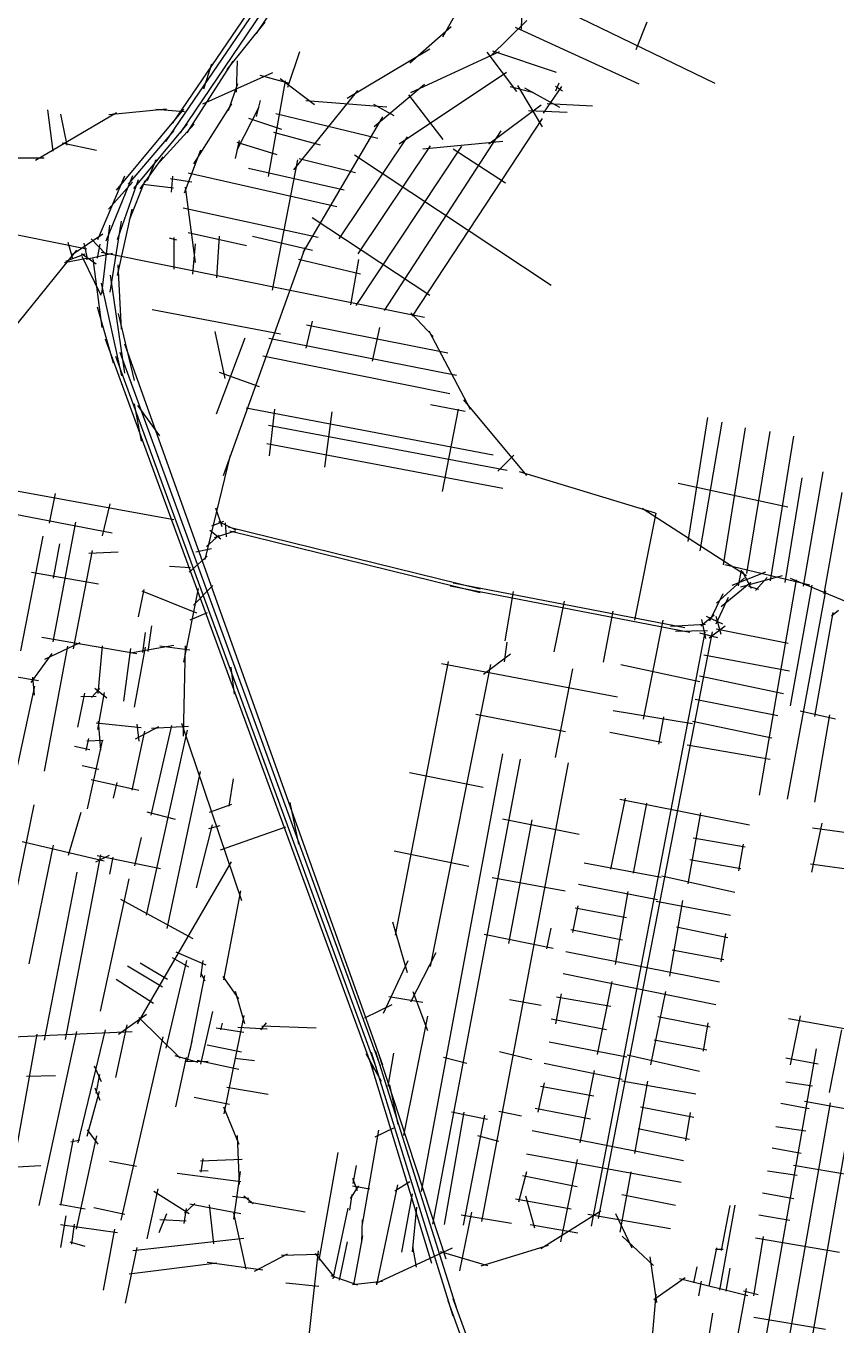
# Model space of a CAD drawing. Header units: inches. Extents: x 723419 to 759401, y 6910722 to 6968430.
# Drawn here: x 728795 to 731001, y 6935858 to 6939397 of the extents above; entities that cross this region are included whole.
import ezdxf

# ---------------------------------------------------------------- set-up
doc = ezdxf.new("R2010")
doc.units = ezdxf.units.IN
doc.header["$MEASUREMENT"] = 0

msp = doc.modelspace()

# ---------------------------------------------------------------- linework, layer by layer
for points in [[(729175.994651, 6939082.03038), (730645.991612, 6941236.67404)], [(729193.537989, 6939130.82581), (730643.351285, 6941259.23533)], [(729216.010397, 6939105.64683), (730647.711407, 6941222.73378)], [(729423.021968, 6939376.12009), (730664.477204, 6941220.09235)], [(730144.001143, 6939388.01507), (730152.626625, 6939655.17799)], [(729930.312202, 6939367.63365), (730019.542978, 6939526.24877)], [(730275.415917, 6939432.9274), (730670.784328, 6939241.39948)], [(729342.377275, 6939278.15488), (729446.432785, 6939407.34712)], [(729840.29155, 6939296.68407), (729952.466482, 6939395.36788)], [(730060.047159, 6939314.24963), (730159.213311, 6939411.99449)], [(730126.799907, 6939393.79978), (730464.408915, 6939239.28281)], [(730456.53572, 6939332.91818), (730487.040108, 6939408.16313)], [(729507.982217, 6939230.27053), (729540.271802, 6939327.05921)], [(729669.401061, 6939200.11115), (729894.472548, 6939334.4153)], [(729842.953241, 6939215.16572), (730084.16874, 6939326.96982)], [(730050.014845, 6939325.68263), (730130.969423, 6939218.31461)], [(730065.320823, 6939328.66291), (730239.205402, 6939270.9196)], [(729233.35048, 6939105.68435), (729358.955937, 6939300.70301)], [(729279.23433, 6939225.71418), (729300.680148, 6939293.75756)], [(729368.053646, 6939216.38748), (729370.434901, 6939301.71578)], [(729276.211784, 6939184.68968), (729466.821369, 6939270.22914)], [(729431.795044, 6939263.12036), (729511.151419, 6939240.70035)], [(729487.070801, 6939253.27738), (729580.656532, 6939182.73655)], [(729811.006374, 6939075.31761), (730103.984459, 6939270.79486)], [(729346.67527, 6939166.18534), (729371.625529, 6939240.20003)], [(729455.442887, 6938986.38479), (729501.414605, 6939247.76905)], [(729524.291958, 6939005.17564), (729698.406996, 6939221.43737)], [(729742.956874, 6939122.53765), (729879.805414, 6939237.92824)], [(730113.856046, 6939231.84958), (730177.945217, 6939215.961)], [(730133.612978, 6939234.25683), (730201.074918, 6939121.59271)], [(730152.40586, 6939227.99777), (730247.8165, 6939175.99886)], [(730203.96613, 6939159.62894), (730254.081107, 6939232.33106)], [(730236.733519, 6939232.81254), (730256.008582, 6939219.81281)], [(730238.179125, 6939219.81281), (730246.852763, 6939241.96045)], [(729252.188703, 6939021.15673), (729355.289857, 6939184.88363)], [(729422.605766, 6939150.43348), (729433.551473, 6939194.17971)], [(729556.575914, 6939193.67304), (729777.246167, 6939176.13444)], [(729741.125397, 6939183.78998), (729796.400841, 6939152.62078)], [(729836.545419, 6939209.16656), (729930.510766, 6939087.35439)], [(730055.488949, 6939075.33197), (730198.098651, 6939181.55243)], [(730214.085687, 6939185.14678), (730337.926585, 6939179.3692)], [(728820.588451, 6939030.99199), (729041.087657, 6939161.46451)], [(728853.143204, 6939168.66769), (728867.964187, 6939055.42458)], [(728888.377473, 6939156.96639), (728906.131883, 6939072.27368)], [(729019.897002, 6939155.16983), (729177.030935, 6939170.70032)], [(729041.364499, 6938949.63087), (729224.416677, 6939169.79818)], [(729148.394609, 6939170.1281), (729226.286306, 6939164.0991)], [(729369.519213, 6939059.65995), (729430.267823, 6939176.68119)], [(729400.714352, 6939146.05889), (729491.016434, 6939115.9832)], [(729475.692319, 6939158.08903), (729753.16555, 6939091.37604)], [(729549.812553, 6938779.45125), (729767.078455, 6939149.31708)], [(730163.489154, 6939166.36947), (730269.019039, 6939161.55471)], [(729073.872244, 6938965.90315), (729197.992382, 6939111.92241)], [(729088.830814, 6938954.03432), (729234.508716, 6939129.94548)], [(729149.205124, 6939015.70704), (729252.437611, 6939129.67718)], [(729770.953105, 6938622.02133), (730089.323891, 6939111.05237)], [(729847.128708, 6938605.72291), (730202.038655, 6939144.7033)], [(728893.464144, 6939078.1764), (728986.313469, 6939058.53962)], [(729365.688341, 6939036.14629), (729376.634048, 6939084.81401)], [(729368.97199, 6939079.89252), (729477.881523, 6939047.08278)], [(729468.674734, 6939107.4136), (729595.889026, 6939072.74771)], [(729648.084075, 6938817.30355), (729834.13201, 6939094.35821)], [(729875.573036, 6939062.09956), (730093.86115, 6939083.28439)], [(729105.404786, 6938953.17186), (729167.968612, 6939040.04876)], [(729226.466104, 6938942.41347), (729270.796155, 6939059.43485)], [(729689.648617, 6939046.14678), (730225.53609, 6938691.02374)], [(729693.893503, 6938635.0927), (729982.144833, 6939069.73885)], [(729699.080237, 6938776.33607), (729896.293706, 6939070.28466)], [(729958.051395, 6939062.03536), (730100.685487, 6938969.59284)], [(728761.597833, 6939037.85888), (728844.07025, 6939037.85888)], [(729125.939087, 6938976.02066), (729149.273293, 6939032.90923)], [(729400.730926, 6939009.67498), (729661.423803, 6938949.97258)], [(729466.164701, 6938676.88635), (729535.237665, 6939031.97024)], [(729538.994315, 6939035.65723), (729691.819885, 6938997.31749)], [(728990.35273, 6938815.0106), (729063.80121, 6938988.15428)], [(729012.646143, 6938811.35546), (729086.145983, 6938989.15988)], [(729019.533958, 6938898.14852), (729084.870485, 6938971.35758)], [(729043.504193, 6938814.77103), (729101.021062, 6938978.2605)], [(729076.267204, 6938868.54984), (729119.405247, 6938976.02066)], [(729187.951, 6938981.6861), (729246.10296, 6938971.90027)], [(729191.317515, 6938944.37757), (729194.990474, 6938987.19064)], [(729236.266596, 6938996.87488), (729641.055433, 6938904.87253)], [(728204.644492, 6938942.01086), (728960.084336, 6938789.39889)], [(729112.588414, 6938965.90315), (729196.826641, 6938955.69246)], [(729228.108086, 6938957.72469), (729255.460157, 6938752.3488)], [(729044.176495, 6938716.84415), (729084.271354, 6938897.46429)], [(729222.62335, 6938901.08613), (729590.398349, 6938821.79598)], [(729023.953017, 6938671.61855), (729054.412376, 6938865.30424)], [(729574.389111, 6938875.34672), (729894.834028, 6938663.01793)], [(728920.823619, 6938774.39632), (729004.432119, 6938830.69977)], [(729001.061593, 6938667.17149), (729022.679082, 6938854.40486)], [(729236.30517, 6938834.37301), (729395.017919, 6938798.28232)], [(728908.758595, 6938807.41639), (728921.45862, 6938763.17796)], [(728952.362015, 6938805.29971), (728961.040366, 6938762.9663)], [(728972.470389, 6938816.51807), (729011.417133, 6938775.66632)], [(728989.403756, 6938764.44797), (728997.023771, 6938801.91304)], [(729184.372163, 6938819.7968), (729205.035609, 6938814.1403)], [(729197.958923, 6938734.38438), (729198.242228, 6938820.07959)], [(729248.892858, 6938720.63271), (729256.554916, 6938803.20381)], [(729314.567099, 6938710.78973), (729321.681621, 6938824.53017)], [(729332.551655, 6938171.8237), (729556.460529, 6938793.79301)], [(729411.436167, 6938823.98328), (729575.074234, 6938786.25219)], [(727254.058174, 6936707.20856), (728933.311977, 6938785.61468)], [(728899.233576, 6938752.17128), (728959.135362, 6938764.02463)], [(728903.043583, 6938755.98128), (728956.172023, 6938775.87799)], [(728946.012003, 6938777.14799), (728986.017083, 6938748.99627)], [(728947.070338, 6938769.52798), (728998.293774, 6938663.48276)], [(728958.500361, 6938761.27296), (729030.467172, 6938777.57133)], [(728976.647286, 6938762.83467), (729001.200669, 6938575.29762)], [(728999.425311, 6938780.50093), (729879.772921, 6938603.17251)], [(729537.023688, 6938761.64515), (729705.727162, 6938721.32222)], [(729679.92545, 6938637.37115), (729701.757764, 6938760.98409)], [(729044.792199, 6938746.37375), (729053.517745, 6938570.62389)], [(728999.114105, 6938695.74573), (729054.978674, 6938443.42542)], [(729023.953017, 6938718.11833), (729062.735166, 6938451.17536)], [(728988.742296, 6938632.03697), (729032.398634, 6938479.23979)], [(729138.568252, 6938624.57742), (729487.883706, 6938557.8131)], [(729842.763321, 6938615.2101), (729903.628881, 6938551.09004)], [(729046.023607, 6938613.49033), (729089.437137, 6938431.13307)], [(729558.282825, 6938519.36054), (729574.822399, 6938592.73511)], [(729558.944495, 6938582.81967), (729943.985468, 6938506.13992)], [(729010.570465, 6938544.39357), (729739.136276, 6936553.88216)], [(729308.89901, 6938564.60876), (729336.428069, 6938436.24729)], [(729313.184546, 6938340.09665), (729391.489002, 6938547.30879)], [(729456.127897, 6938545.91461), (729967.802481, 6938445.32505)], [(729738.894805, 6938483.66492), (729758.74242, 6938575.54823)], [(729892.382045, 6938566.29386), (730004.189357, 6938352.78054)], [(729049.866362, 6938508.51737), (729759.676381, 6936563.79932)], [(729062.575064, 6938530.74424), (729765.471665, 6936566.59739)], [(729038.40564, 6938496.83435), (729748.611268, 6936558.45687)], [(729439.406019, 6938498.53124), (729949.57402, 6938395.68395)], [(729320.525462, 6938453.78833), (729430.029435, 6938414.66861)], [(729089.200737, 6938366.87568), (729108.303816, 6938265.65688)], [(729986.869599, 6938378.34023), (730158.092174, 6938171.68488)], [(729098.462874, 6938362.82694), (729158.087019, 6938280.11661)], [(729394.496851, 6938356.41362), (730067.059003, 6938228.10416)], [(729457.828353, 6938225.2004), (729472.818506, 6938353.01065)], [(729608.357776, 6938194.65381), (729628.844234, 6938345.43)], [(729896.170391, 6938365.89959), (729991.108543, 6938347.42701)], [(729929.148851, 6938128.75167), (729972.620543, 6938352.4196)], [(729455.457159, 6938309.48329), (730105.619762, 6938186.63855)], [(730598.658281, 6937992.38821), (730652.098809, 6938329.88096)], [(730631.348121, 6937967.05809), (730690.723671, 6938317.0149)], [(730694.726528, 6937928.39614), (730754.769064, 6938302.35012)], [(730758.601961, 6937905.48175), (730822.150328, 6938291.68478)], [(730822.39851, 6937885.136769), (730886.269205, 6938279.64516)], [(729282.674198, 6937943.08823), (729351.312641, 6938227.39095)], [(729450.460545, 6938259.05815), (730093.541773, 6938137.73829)], [(730080.136377, 6938183.64296), (730123.60807, 6938227.0785)], [(728424.989658, 6938193.35005), (729197.754354, 6938051.84498)], [(730137.631983, 6938182.71766), (730508.608704, 6938070.09959)], [(730862.919364, 6937880.36105), (730908.952059, 6938165.65918)], [(730912.943659, 6937870.69956), (730966.328839, 6938182.28264)], [(728434.510542, 6938130.06053), (729029.050832, 6938016.12696)], [(728858.9374, 6938041.85609), (728875.013555, 6938123.01608)], [(730571.379381, 6938150.99426), (730870.258091, 6938086.33557)], [(730968.424233, 6937849.45988), (731018.007622, 6938125.36834)], [(729003.219727, 6938007.52377), (729024.130518, 6938094.78477)], [(729311.103337, 6938083.57138), (729328.407122, 6938033.40628)], [(730472.884749, 6938083.40391), (730757.279042, 6937899.92549)], [(730453.153121, 6937777.81827), (730511.049787, 6938069.87436)], [(728868.738629, 6937718.57604), (728930.319331, 6938045.0448)], [(729295.545806, 6938023.08751), (729325.232115, 6937999.75121)], [(729300.784566, 6938034.67628), (729333.804632, 6938047.21756)], [(729308.563332, 6938003.40247), (729365.713446, 6938021.34126)], [(729319.358354, 6938047.05881), (729366.665948, 6938023.72251)], [(729337.297139, 6938043.40755), (729340.313395, 6938005.14873)], [(729345.234655, 6938031.81878), (730031.512278, 6937863.54344)], [(729349.520914, 6938021.18251), (730031.671028, 6937853.70092)], [(728780.918438, 6937694.76998), (728841.910556, 6938006.78018)], [(728869.271781, 6937892.22555), (728886.889813, 6937985.61347)], [(729286.338287, 6937978.47867), (729321.263357, 6938009.43498)], [(728923.83521, 6937699.8051), (728976.092486, 6937967.64371)], [(728965.894479, 6937960.3186), (729045.64013, 6937964.44676)], [(729239.558604, 6937909.10199), (729288.506618, 6937952.16301)], [(729257.60448, 6937964.19114), (729299.832064, 6937973.23991)], [(728809.920308, 6937908.88761), (728992.210855, 6937876.74544)], [(729185.980372, 6937924.64629), (729243.196632, 6937921.66972)], [(730698.032691, 6937929.38347), (730929.530451, 6937874.05689)], [(730718.438131, 6937873.2475), (730809.719563, 6937909.29705)], [(730735.053997, 6937871.8796), (730743.785265, 6937914.21302)], [(730745.901936, 6937911.83176), (730769.979067, 6937865.265)], [(729251.217933, 6937818.75983), (729303.473246, 6937872.00733)], [(729950.232115, 6937871.48096), (730603.172171, 6937745.43321)], [(729957.85213, 6937879.73597), (730588.884643, 6937758.13323)], [(730675.443253, 6937823.96875), (730752.172573, 6937893.09129)], [(730688.341716, 6937815.36978), (730768.709065, 6937881.84647)], [(730742.250678, 6937868.61728), (730855.69101, 6937900.03661)], [(730781.885341, 6937858.91499), (730813.370821, 6937894.36923)], [(730792.35045, 6937301.1593), (730893.456898, 6937888.09311)], [(730876.159029, 6937892.05463), (731205.378273, 6937755.29501)], [(730876.948594, 6937544.08561), (730936.056786, 6937873.5723)], [(729100.776065, 6937787.24269), (729116.482459, 6937861.8213)], [(729110.132447, 6937858.24941), (729259.357745, 6937797.52742)], [(729224.825692, 6937663.31681), (729264.403029, 6937864.47772)], [(730099.834678, 6937721.88096), (730122.792082, 6937855.81049)], [(730657.253113, 6937776.01293), (730693.964124, 6937850.75787)], [(730674.451064, 6937767.74468), (730707.854776, 6937840.50524)], [(730762.306135, 6937870.82126), (730789.822857, 6937862.61916)], [(730869.180219, 6937290.46592), (730973.489953, 6937857.93346)], [(730233.135339, 6937691.54334), (730261.276349, 6937829.91248)], [(730367.91694, 6937663.42553), (730393.836539, 6937802.53455)], [(730989.083301, 6937789.28102), (731007.8249, 6937805.38535)], [(729242.288227, 6937779.07225), (729289.222648, 6937798.77978)], [(730476.960621, 6937507.89294), (730530.28076, 6937777.97167)], [(730550.625816, 6937761.94324), (730645.241005, 6937767.34075)], [(730633.017231, 6937762.41949), (730669.053553, 6937792.4233)], [(730635.080985, 6937779.56452), (730645.399756, 6937727.81192)], [(730647.304759, 6937788.61329), (730691.754848, 6937767.65825)], [(730673.974813, 6937789.24829), (730686.992339, 6937740.0357)], [(730943.83423, 6937515.33314), (730993.768779, 6937799.01862)], [(728837.854312, 6937731.46471), (729096.626594, 6937687.39723)], [(729112.86848, 6937689.41022), (729120.650614, 6937744.22986)], [(729127.849251, 6937692.52051), (729137.577309, 6937762.69743)], [(730335.265973, 6936126.54803), (730645.082255, 6937745.27446)], [(730353.775422, 6936147.38901), (730664.529169, 6937746.00471)], [(730563.484592, 6937748.29071), (730651.432268, 6937750.19572)], [(730629.524724, 6937743.5282), (730678.102321, 6937730.51068)], [(730655.718526, 6937729.55817), (730699.374864, 6937762.41949)], [(730674.768564, 6937754.16447), (730871.069701, 6937715.41346)], [(728845.229938, 6937366.47648), (728908.829423, 6937707.11216)], [(728845.633006, 6937671.21542), (728942.159044, 6937717.05956)], [(728990.961624, 6937578.3926), (729003.411412, 6937708.4454)], [(729060.988944, 6937557.39982), (729080.221793, 6937700.96227)], [(729079.656121, 6937688.52771), (729197.317154, 6937710.00549)], [(729090.404202, 6937541.00876), (729120.38482, 6937704.35346)], [(729159.416815, 6937708.30996), (729241.0976, 6937697.05125)], [(729223.683572, 6937462.28599), (729229.588202, 6937707.7669)], [(730097.952232, 6937664.06411), (730105.423543, 6937717.98093)], [(728808.84056, 6937608.50403), (728866.409962, 6937686.78505)], [(729801.303689, 6936919.99211), (729945.87495, 6937665.68312)], [(729926.488879, 6937659.4743), (730405.630285, 6937569.20148)], [(730040.669575, 6937630.88463), (730114.555597, 6937686.46028)], [(730640.716621, 6937683.69521), (730874.42574, 6937640.08049)], [(728759.062672, 6937625.37128), (728829.18474, 6937613.69396)], [(729352.972476, 6937649.75138), (729362.10062, 6937575.93248)], [(729896.735594, 6936834.37396), (730061.27048, 6937657.2545)], [(730236.592223, 6937403.60461), (730283.912299, 6937644.98586)], [(730414.753583, 6937657.36123), (730630.000975, 6937611.06694)], [(730629.207223, 6937626.54509), (730858.002489, 6937578.54537)], [(728608.323428, 6936626.76079), (728818.810646, 6937598.43325)], [(728812.31777, 6937622.6528), (728817.079233, 6937573.34867)], [(728973.563691, 6937566.88172), (728996.133974, 6937591.54767)], [(728982.420258, 6937592.56534), (729014.921852, 6937566.10459)], [(728935.675861, 6937486.80319), (728954.754862, 6937579.33225)], [(728944.409849, 6937569.93568), (728985.789274, 6937571.11018)], [(728990.244918, 6937480.10735), (729008.903027, 6937581.13911)], [(730617.300949, 6937562.25121), (730842.606141, 6937518.03591)], [(730019.799435, 6937521.84519), (730264.18351, 6937474.48891)], [(730394.018217, 6937531.57101), (730610.554061, 6937495.97296)], [(730903.512665, 6937530.59519), (730999.952397, 6937508.83666)], [(730943.148794, 6937281.85298), (730984.369055, 6937520.42013)], [(728986.237371, 6937497.90897), (729108.229281, 6937485.68462)], [(728990.846863, 6937502.35833), (728998.069266, 6937423.57769)], [(729093.324496, 6937454.45231), (729156.100645, 6937488.58905)], [(729097.050927, 6937494.37178), (729102.226091, 6937447.83353)], [(729135.439388, 6937246.51274), (729191.93123, 6937490.5839)], [(729136.641715, 6937483.41809), (729237.455164, 6937488.79586)], [(729218.391895, 6937497.34335), (729381.827, 6937014.46502)], [(730518.457308, 6937440.24381), (730532.527813, 6937514.97802)], [(730609.760309, 6937503.11672), (730826.454493, 6937457.07913)], [(728958.473788, 6937423.13833), (728965.893191, 6937455.96744)], [(728960.063861, 6937449.61344), (729004.579029, 6937450.67241)], [(728962.183333, 6937264.28769), (729002.989268, 6937449.08388)], [(729083.540465, 6937315.11981), (729118.516757, 6937475.55899)], [(729122.846384, 6936973.93561), (729234.822866, 6937478.04059)], [(730385.156647, 6937472.80123), (730526.603423, 6937445.42344)], [(728926.677329, 6937434.78735), (728968.542687, 6937425.78584)], [(729872.352552, 6936221.5317), (730093.702612, 6937413.36307)], [(730595.472781, 6937438.42597), (730822.077156, 6937399.06817)], [(728947.345152, 6937381.83714), (728992.920056, 6937371.77665)], [(729903.084897, 6936132.68042), (730142.025825, 6937398.84524)], [(730036.547848, 6936139.89322), (730272.499063, 6937389.54089)], [(728972.252545, 6937343.71301), (729102.088503, 6937315.11981)], [(729179.523657, 6936937.57243), (729270.321366, 6937365.56797)], [(729347.842375, 6937271.02921), (729360.367481, 6937345.67021)], [(729839.694339, 6937363.19513), (730040.385644, 6937323.23828)], [(729032.665943, 6937292.88075), (729042.734842, 6937335.24092)], [(728684.379893, 6936629.14136), (728816.982609, 6937274.90197)], [(729294.548993, 6937254.85233), (729355.007693, 6937276.32699)], [(729513.602351, 6937281.56341), (729536.763009, 6937167.71883)], [(730387.392399, 6937099.23081), (730428.042923, 6937293.39798)], [(730412.675031, 6937289.93081), (730765.639992, 6937220.58534)], [(730449.855537, 6937088.82902), (730486.044162, 6937279.52902)], [(728910.366024, 6937137.99744), (728944.916421, 6937254.57879)], [(729123.931761, 6937255.92016), (729201.346277, 6937235.53738)], [(730092.444625, 6937236.82376), (730301.557219, 6937195.24221)], [(730598.576623, 6937059.60482), (730633.278053, 6937252.78142)], [(729259.001705, 6937048.25093), (729302.367181, 6937219.92797)], [(729293.019927, 6937210.30546), (729323.610946, 6937218.51288)], [(729324.246937, 6937152.00894), (729502.841044, 6937214.84761)], [(730109.853815, 6936896.69366), (730173.439228, 6937233.88425)], [(730935.620868, 6937091.48935), (730963.423823, 6937224.4083)], [(730937.238431, 6937212.12747), (731760.373158, 6937100.51163)], [(728783.895955, 6937174.62798), (729007.770432, 6937121.84178)], [(728803.362078, 6936841.89826), (728869.19642, 6937165.07646)], [(729091.502713, 6937108.88972), (729109.097333, 6937185.68636)], [(730612.015789, 6937185.26583), (730753.300899, 6937160.00423)], [(730736.445812, 6937095.11679), (730748.839314, 6937167.43414)], [(728901.982258, 6936635.68957), (728998.355386, 6937138.56614)], [(728985.278637, 6937119.22853), (729022.416616, 6937137.52084)], [(728988.940026, 6937136.47555), (729161.030653, 6937101.45887)], [(729023.101426, 6937085.46492), (729032.011464, 6937131.89766)], [(729797.50096, 6937149.58931), (730001.15446, 6937107.41252)], [(729098.433368, 6936677.72605), (729354.508717, 6937119.04179)], [(730315.069245, 6937116.91108), (730525.225765, 6937078.06275)], [(730603.092618, 6937125.82686), (730741.898965, 6937101.06069)], [(730931.846566, 6937114.18786), (731797.41764, 6936994.00918)], [(728845.490416, 6936633.59898), (728933.904109, 6937091.29911)], [(728997.929177, 6936712.55298), (729075.760207, 6937072.80459)], [(730064.239823, 6937076.57473), (730263.496154, 6937040.82467)], [(730299.405539, 6937058.93523), (730514.510119, 6937016.94387)], [(730526.416393, 6937081.63463), (730725.648041, 6937036.78766)], [(729333.842363, 6936798.27745), (729380.239497, 6937040.65882)], [(730400.157387, 6936839.80428), (730434.759067, 6937038.59823)], [(729051.731185, 6937018.07014), (729248.975924, 6936910.73991)], [(730284.489184, 6936926.78777), (730298.425541, 6936999.16633)], [(730290.773803, 6936994.06972), (730430.854398, 6936967.99795)], [(730511.335112, 6937012.18136), (730714.138643, 6936974.47816)], [(730548.232438, 6936807.77344), (730583.851639, 6937014.19395)], [(729793.00185, 6936955.6601), (729832.850615, 6936817.96489)], [(730042.648601, 6936922.47994), (730230.800686, 6936884.26439)], [(730213.527832, 6936882.41528), (730225.248719, 6936938.50572)], [(730279.216458, 6936935.36401), (730419.764849, 6936907.13242)], [(730566.881165, 6936942.52697), (730706.180638, 6936913.5303)], [(730688.21547, 6936846.97632), (730701.205601, 6936924.30048)], [(729176.726254, 6936612.13542), (729232.777816, 6936850.37997)], [(729192.955319, 6936858.83079), (729237.006754, 6936833.12618)], [(729203.175252, 6936874.32404), (729284.582305, 6936839.1122)], [(729270.838257, 6936804.95663), (729277.181663, 6936850.7321)], [(729768.064438, 6936707.29277), (729835.34126, 6936850.31496)], [(729842.705897, 6936737.75336), (729912.420518, 6936872.09096)], [(730264.77603, 6936875.23634), (730684.066896, 6936792.36321)], [(730555.27285, 6936879.28684), (730695.401287, 6936853.05186)], [(729071.406954, 6936836.24468), (729166.651487, 6936778.95132)], [(729105.665837, 6936844.25603), (729180.257824, 6936799.58663)], [(729241.945831, 6936605.41182), (729281.768954, 6936810.12935)], [(729271.190668, 6936816.57653), (729281.410601, 6936795.09727)], [(730258.127116, 6936815.48613), (730673.856031, 6936731.08759)], [(729040.306711, 6936799.58663), (729141.625508, 6936734.76748)], [(729330.821693, 6936807.33205), (729373.564797, 6936746.35425)], [(730351.755061, 6936594.82977), (730391.445288, 6936793.62385)], [(729364.502475, 6936767.48165), (729389.531508, 6936679.09125)], [(729782.950418, 6936752.67981), (729875.488295, 6936737.33879)], [(729848.100263, 6936765.9477), (729887.971542, 6936659.52773)], [(730111.727193, 6936744.64288), (730198.092084, 6936728.61696)], [(730237.77293, 6936678.21146), (730253.038569, 6936760.06786)], [(730239.299525, 6936751.93301), (730387.883336, 6936726.00344)], [(730496.267848, 6936566.86648), (730537.99343, 6936766.169)], [(729046.922816, 6936649.96823), (729122.74163, 6936704.32725)], [(729271.195984, 6936568.43931), (729303.265429, 6936711.7516)], [(729717.732091, 6936694.36712), (729792.13974, 6936730.51848)], [(729039.369266, 6936531.64015), (729070.191981, 6936675.60756)], [(729101.644784, 6936694.97307), (729214.620651, 6936584.86693)], [(729325.65591, 6936662.1357), (729330.162837, 6936679.93434)], [(729334.694155, 6936432.60771), (729389.099984, 6936701.08111)], [(729371.734884, 6936669.26602), (729451.74261, 6936664.46087)], [(729434.25462, 6936661.83991), (729449.556533, 6936680.62385)], [(729436.87785, 6936672.76082), (729585.019305, 6936667.34214)], [(729824.054668, 6936373.59712), (729889.631346, 6936699.33141)], [(730225.560793, 6936691.43046), (730376.179648, 6936662.95875)], [(730515.6042, 6936698.04002), (730658.590704, 6936670.07674)], [(730639.763112, 6936603.47305), (730652.993084, 6936681.26203)], [(730871.50165, 6936692.5279), (731023.804075, 6936665.29651)], [(730877.515159, 6936566.12917), (730904.633958, 6936699.46928)], [(728553.578008, 6936633.76773), (729083.964172, 6936656.90758)], [(728729.411326, 6936117.77388), (728825.052426, 6936650.36993)], [(728830.938667, 6936183.40487), (728933.431934, 6936657.27908)], [(728937.060178, 6936354.1345), (729010.887726, 6936662.15412)], [(729054.311888, 6936143.58142), (729167.915967, 6936642.76978)], [(729312.275531, 6936667.51875), (729387.895468, 6936655.05928)], [(730505.93618, 6936634.4869), (730649.431132, 6936607.54047)], [(730982.937476, 6936490.977), (731017.240841, 6936661.91155)], [(729233.840367, 6936574.42533), (729247.232003, 6936631.11643)], [(729288.546699, 6936620.94163), (729381.595839, 6936601.53888)], [(729720.01644, 6936597.3426), (729762.607997, 6936521.84375)], [(729734.947095, 6936601.05456), (729957.650828, 6935882.41372)], [(729746.210817, 6936605.29656), (729968.744652, 6935897.11239)], [(729751.390046, 6936607.42508), (729938.676266, 6936037.77719)], [(729781.274352, 6936507.84858), (729796.889902, 6936598.13848)], [(730084.531158, 6936602.6137), (730172.129958, 6936581.04045)], [(730219.938157, 6936628.81293), (730431.166202, 6936588.31802)], [(730781.76399, 6935657.92424), (730947.627846, 6936609.69933)], [(728980.222924, 6936563.61696), (728999.304114, 6936520.72032)], [(729199.804047, 6936592.26907), (729262.774382, 6936573.76385)], [(729202.925718, 6936451.92906), (729232.294384, 6936586.07475)], [(729226.997267, 6936575.88953), (729290.555163, 6936576.53962)], [(729260.895375, 6936579.03748), (729374.824035, 6936554.33334)], [(729363.525291, 6936584.56152), (729417.466763, 6936578.36341)], [(729729.452353, 6936582.86884), (729899.50008, 6936025.97199)], [(729932.066442, 6936587.12493), (729995.069611, 6936570.58313)], [(730205.719119, 6936570.62986), (730418.863053, 6936527.59602)], [(730431.959954, 6936593.4774), (730629.207223, 6936549.02731)], [(730864.68982, 6936585.77842), (730952.757982, 6936568.69203)], [(728796.288519, 6936535.63147), (728874.877218, 6936537.56766)], [(728985.523167, 6936488.94491), (728996.123967, 6936539.78544)], [(730303.92685, 6936353.53249), (730343.108003, 6936551.30972)], [(728961.634234, 6936372.09581), (728994.533894, 6936494.77044)], [(728981.812997, 6936503.77344), (728996.123967, 6936469.87967)], [(729341.40936, 6936505.3334), (729454.41681, 6936486.20016)], [(729785.170216, 6936511.94816), (729807.990574, 6936403.46878)], [(730189.5793, 6936437.87953), (730207.450077, 6936517.55391)], [(730196.0511, 6936508.60202), (730341.58172, 6936481.65559)], [(730417.672425, 6936522.83351), (730619.285328, 6936487.11469)], [(730453.019423, 6936324.55235), (730488.638624, 6936522.32944)], [(730864.717338, 6936520.35234), (730937.507664, 6936509.28475)], [(729253.191103, 6936478.25248), (729349.206816, 6936459.11925)], [(730842.471011, 6935642.54638), (730986.163902, 6936462.66335)], [(730851.003309, 6936461.85235), (730928.013192, 6936447.62273)], [(730904.014502, 6935637.20694), (731047.726154, 6936464.37201)], [(730915.166277, 6936467.75413), (731050.990104, 6936442.75474)], [(729332.405796, 6936451.55445), (729374.326471, 6936350.41486)], [(729934.641204, 6936131.11572), (729988.467915, 6936437.55533)], [(729953.883746, 6936438.61539), (730052.11962, 6936418.47573)], [(729986.802481, 6936129.9683), (730044.317787, 6936428.97815)], [(730082.654653, 6936440.20975), (730144.344173, 6936427.88219)], [(730181.294533, 6936448.60789), (730332.422462, 6936419.11932)], [(730468.793823, 6936452.16689), (730613.815371, 6936424.20361)], [(730591.934901, 6936359.1252), (730604.656112, 6936436.91418)], [(728961.634234, 6936389.04269), (728990.785887, 6936349.85309)], [(729709.960001, 6936126.94728), (729756.132137, 6936388.32135)], [(729745.548782, 6936369.80048), (729796.481176, 6936394.93595)], [(730173.152796, 6936387.42287), (730585.31976, 6936305.5666)], [(730462.178681, 6936393.18962), (730601.602921, 6936364.20948)], [(730837.28928, 6936398.60924), (730918.51872, 6936386.48768)], [(728889.682253, 6936183.90991), (728924.417768, 6936365.02508)], [(728916.922379, 6936356.2144), (728941.025198, 6936362.08814)], [(728932.482581, 6936118.42235), (728987.605741, 6936373.15492)], [(729369.611956, 6936373.44434), (729375.112202, 6936240.39792)], [(730024.666859, 6936373.64086), (730081.421056, 6936358.23132)], [(729593.011598, 6936034.60902), (729644.616898, 6936327.66587)], [(730157.850258, 6936323.79228), (730579.685554, 6936246.51173)], [(730827.176603, 6936340.22031), (730906.296577, 6936325.99055)], [(728754.445988, 6936287.34377), (728834.826451, 6936292.49591)], [(729022.171773, 6936303.58422), (729095.473674, 6936290.62621)], [(729267.295671, 6936278.46907), (729290.912478, 6936277.40852)], [(729269.949237, 6936304.45243), (729383.787506, 6936309.75515)], [(729271.806724, 6936273.69662), (729276.848526, 6936310.8157)], [(729685.925223, 6936243.10565), (729695.361371, 6936292.49203)], [(730251.128305, 6936084.4792), (730296.625022, 6936308.34955)], [(730885.76853, 6936293.36026), (731046.418135, 6936265.64781)], [(729206.765453, 6936271.53093), (729379.756554, 6936248.94638)], [(729360.4259, 6936145.78734), (729379.040987, 6936275.46554)], [(729684.352495, 6936257.4726), (729696.709417, 6936224.24902)], [(729799.071893, 6936223.36985), (729840.137513, 6936248.75337)], [(730136.987623, 6936193.12717), (730158.868092, 6936276.0003)], [(730147.164403, 6936265.32344), (730296.256976, 6936235.32631)], [(730412.783224, 6936110.62853), (730443.314192, 6936274.84976)], [(730814.51762, 6936278.03116), (730895.74706, 6936265.38262)], [(729124.511325, 6936092.00496), (729154.989567, 6936228.73214)], [(729143.171471, 6936221.89578), (729238.960244, 6936160.99003)], [(729356.974072, 6936208.21802), (729401.578048, 6936202.79773)], [(729388.016027, 6936209.42252), (729413.633182, 6936188.64474)], [(729676.489031, 6936170.82192), (729683.453812, 6936212.80035)], [(729678.286397, 6936202.47411), (729701.427469, 6936236.59561)], [(729683.678494, 6936236.8201), (729731.533367, 6936228.51421)], [(729750.405575, 6935967.25523), (729807.340139, 6936239.24488)], [(729818.13528, 6936055.69241), (729847.40357, 6936215.1945)], [(730155.225777, 6936209.28392), (730180.059373, 6936121.97972)], [(730417.871771, 6936212.95574), (730563.911153, 6936183.97546)], [(730801.330801, 6936217.42324), (730886.2529, 6936202.13951)], [(728886.162516, 6936186.59914), (728955.729231, 6936174.18693)], [(728979.318599, 6936177.38486), (729063.897355, 6936159.91979)], [(729225.490174, 6936133.89663), (729232.335978, 6936174.93711)], [(729226.520147, 6936162.23301), (729254.510343, 6936188.95695)], [(729240.826245, 6936187.71397), (729379.533357, 6936160.99003)], [(729293.696679, 6936184.60655), (729305.514775, 6936078.33224)], [(729399.468415, 6936193.16165), (729555.280977, 6936165.45792)], [(729631.552269, 6935983.69937), (729672.052595, 6936175.5896)], [(729847.158727, 6936056.64317), (729859.363672, 6936178.20587)], [(730127.63324, 6936201.47249), (730279.393132, 6936174.36232)], [(730684.500296, 6935952.71307), (730726.719943, 6936183.82756)], [(730689.429367, 6936060.91957), (730712.376764, 6936182.97743)], [(728889.884569, 6936068.94215), (728904.009797, 6936155.19143)], [(729157.460236, 6936109.52884), (729178.211501, 6936161.04321)], [(729158.957779, 6936144.58426), (729231.266317, 6936141.16421)], [(729359.640126, 6936162.27437), (729393.715282, 6936009.75221)], [(729709.273905, 6936082.42892), (729711.520634, 6936143.71293)], [(729976.658847, 6936005.60938), (730009.334615, 6936165.27643)], [(729980.493159, 6936157.57999), (730117.384851, 6936134.58722)], [(730197.074875, 6936066.38078), (730360.33145, 6936168.8483)], [(730325.261348, 6936159.94579), (730550.172421, 6936120.79709)], [(730400.570775, 6936161.47108), (730445.349548, 6936067.92082)], [(730790.781596, 6936157.86928), (730875.703383, 6936143.11254)], [(728888.489933, 6936131.13251), (729043.78895, 6936109.41935)], [(728919.704459, 6936077.8284), (728927.028802, 6936132.71441)], [(729006.025573, 6935952.37489), (729036.368921, 6936118.60085)], [(730168.102399, 6936131.62916), (730297.959649, 6936108.29175)], [(728913.949864, 6936084.62379), (728955.279257, 6936072.07845)], [(729065.987787, 6935917.01843), (729097.50159, 6936068.42677)], [(729085.325033, 6936060.3091), (729388.241407, 6936094.49091)], [(729648.536296, 6935979.78323), (729670.746158, 6936084.21329)], [(729687.730186, 6935966.72947), (729711.969954, 6936100.83657)], [(729748.293018, 6935971.3655), (729956.869087, 6936067.7268)], [(729847.634342, 6936071.38041), (729857.15039, 6936015.28374)], [(730034.14382, 6936018.9347), (730217.769278, 6936074.65174)], [(730418.425248, 6936099.19945), (730503.911769, 6936019.88519)], [(730656.038769, 6935963.1242), (730676.546178, 6936067.95861)], [(730777.668262, 6935937.32059), (730804.041586, 6936098.59067)], [(730781.360608, 6936095.4285), (731010.808002, 6936055.90152)], [(729416.763967, 6936003.99483), (729506.60134, 6936051.36227)], [(729490.886375, 6936048.22189), (729592.088726, 6936050.31126)], [(729555.637818, 6935738.13875), (729591.365526, 6936059.53921)], [(729582.426194, 6936052.78337), (729635.371201, 6935986.65718)], [(729923.313066, 6936057.99185), (730051.618989, 6936019.39423)], [(730494.294986, 6936043.73725), (730511.823667, 6935918.45679)], [(730672.650265, 6936063.79028), (730693.451923, 6936064.47925)], [(729075.374859, 6935996.74229), (729314.745715, 6936026.88997)], [(729288.595934, 6936028.89981), (729439.459911, 6936007.46146)], [(730613.820999, 6935972.21239), (730623.359249, 6936016.29044)], [(730701.834438, 6935949.7504), (730712.782647, 6936012.8769)], [(729502.211049, 6935972.1188), (729592.473105, 6935963.26614)], [(729624.616741, 6935992.85652), (729697.829812, 6935966.81934)], [(729684.179901, 6935968.0592), (729765.665588, 6935977.15154)], [(730504.54761, 6935927.3865), (730589.975218, 6935987.10362)], [(730574.773369, 6935984.12538), (730761.068962, 6935937.66473)], [(730627.234212, 6935937.36691), (730634.686136, 6935976.67976)], [(729957.514804, 6935929.93145), (731027.780548, 6932994.12133)], [(730492.340924, 6935720.54806), (730511.162207, 6935941.93861)], [(730662.433771, 6935443.21773), (730756.96823, 6935956.95616)], [(730749.185158, 6935950.49625), (730789.272512, 6935940.48276)], [(729943.899275, 6935924.26723), (730983.8292, 6933035.77256)], [(730590.886735, 6935431.40171), (730666.006042, 6935890.12547)], [(730777.488773, 6935879.19278), (730972.435801, 6935845.87434)]]:
    msp.add_lwpolyline(points)

doc.saveas('drawing.dxf')
